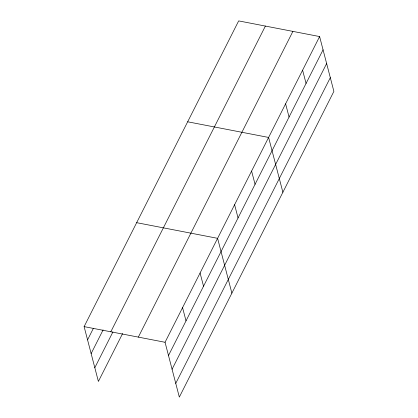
<?xml version="1.0" encoding="UTF-8"?>
<svg xmlns="http://www.w3.org/2000/svg" width="418" height="418" viewBox="0 0 418 418"><rect width="100%" height="100%" fill="white"/><g stroke="black" fill="none" stroke-linecap="round" stroke-linejoin="round"><path stroke-width="0.63" d="M122.62 333.512L98.392 381.441L84.112 326.62L238.673 20.9L319.608 36.559L333.888 91.38L179.327 397.1L165.047 342.279L319.608 36.559M87.561 339.865L93.402 328.313M91.134 353.586L103.105 329.906M110.817 331.787L265.383 26.068M94.818 367.72L112.917 331.918M138.337 337.112L292.898 31.392M168.496 355.519L323.057 49.805M172.07 369.24L326.636 63.526M175.753 383.379L330.314 77.659M187.666 121.79L268.602 137.444L282.881 192.27M136.66 222.674L217.6 238.333L231.88 293.154M84.112 326.62L165.047 342.279M302.606 70.187L306.06 83.433M285.604 103.816L289.057 117.061M251.599 171.072L255.053 184.317M234.602 204.705L238.051 217.95M200.081 272.98L203.529 286.225M182.561 307.627L186.015 320.872"/></g></svg>
